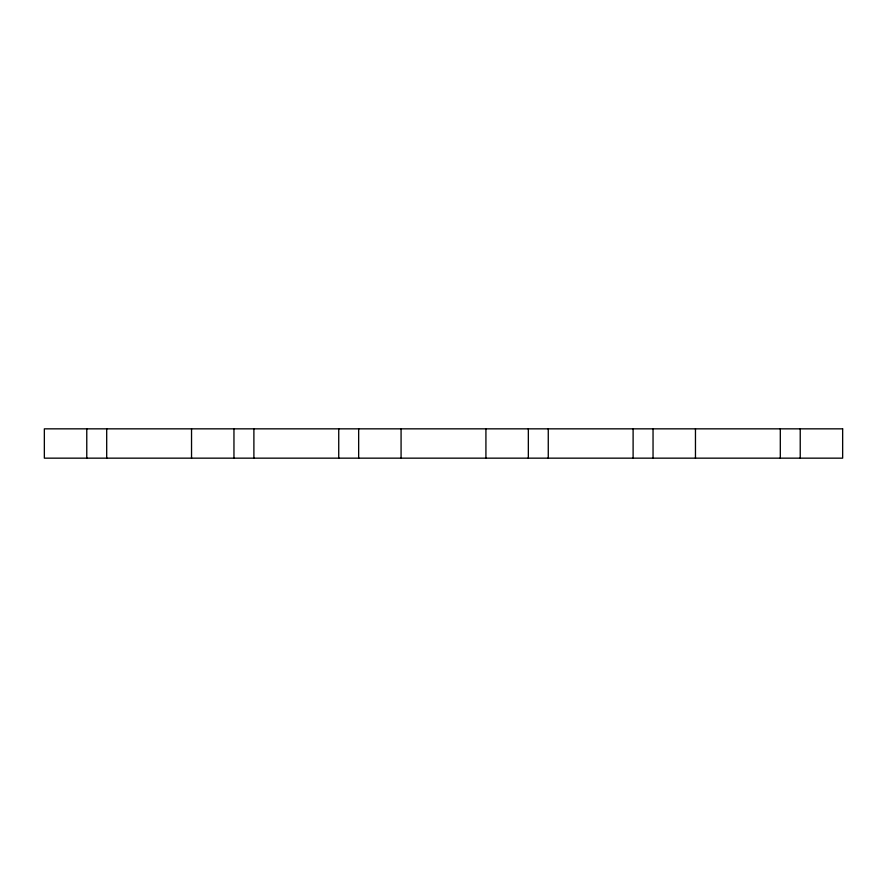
<?xml version="1.0" encoding="UTF-8"?>
<svg xmlns="http://www.w3.org/2000/svg" width="887" height="887" viewBox="0 0 887 887"><rect width="100%" height="100%" fill="white"/><g stroke="black" fill="none" stroke-linecap="round" stroke-linejoin="round"><path stroke-width="1.33" d="M800.229 428.842L800.229 458.158M780.305 428.842L780.305 458.158M695.463 428.842L695.463 458.158M653.043 428.842L653.043 458.158M633.107 428.842L633.107 458.158M548.266 428.842L548.266 458.158M528.342 428.842L528.342 458.158M485.921 428.842L485.921 458.158M401.079 428.842L401.079 458.158M358.658 428.842L358.658 458.158M338.734 428.842L338.734 458.158M253.893 428.842L253.893 458.158M233.957 428.842L233.957 458.158M191.537 428.842L191.537 458.158M106.695 428.842L106.695 458.158M86.771 428.842L86.771 458.158M842.65 428.842L44.35 428.842L44.35 458.158L842.65 458.158L842.65 428.842"/></g></svg>
